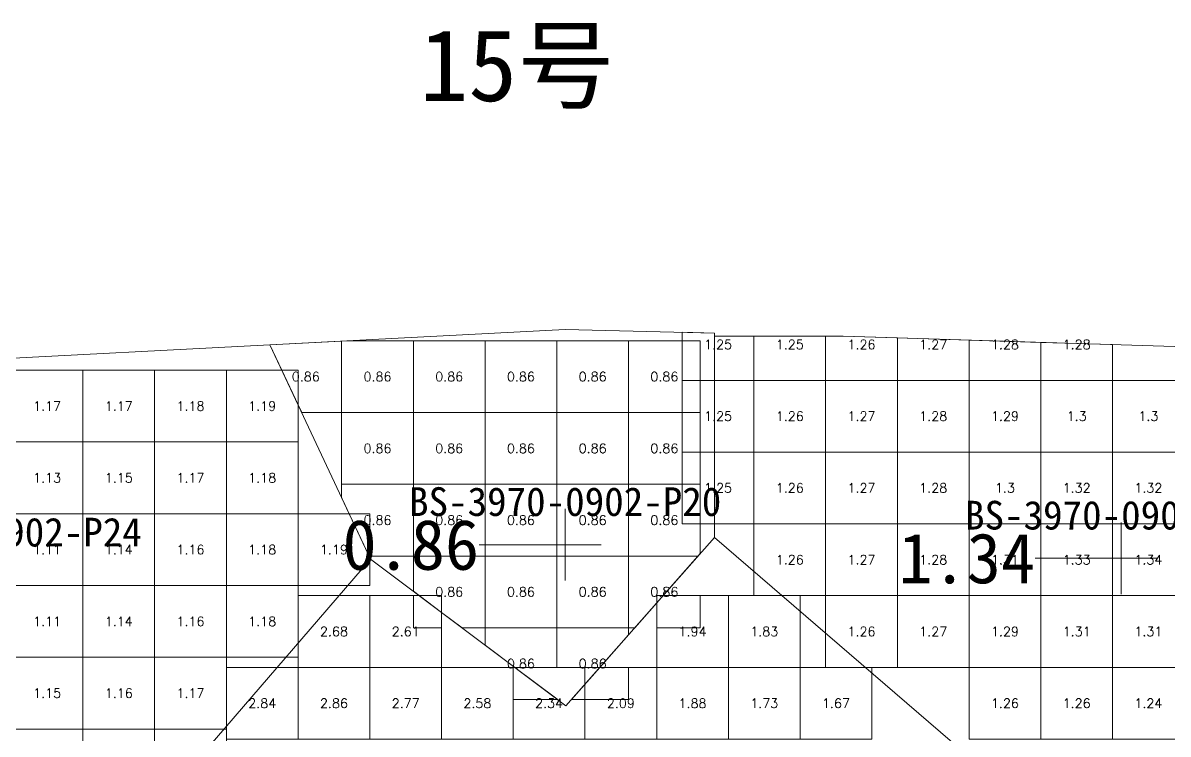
# Model space of a CAD drawing. Header units: inches. Extents: x 469880 to 469993, y 4349688 to 4349759.
# Drawn here: x 469921.7 to 469937.67, y 4349710.44 to 4349720.35 of the extents above; entities that cross this region are included whole.
import ezdxf
from ezdxf.enums import TextEntityAlignment as Align

# ---------------------------------------------------------------- set-up
doc = ezdxf.new("R2010")
doc.units = ezdxf.units.IN
doc.header["$MEASUREMENT"] = 0
for name, color, linetype, lineweight in [('孔口文字', 7, 'Continuous', 0), ('点', 7, 'Continuous', 0), ('爆区方格网', 7, 'Continuous', 0), ('线条', 7, 'Continuous', 0), ('钻孔', 7, 'Continuous', 0)]:
    doc.layers.add(name, color=color, linetype=linetype, lineweight=lineweight)
doc.styles.add('3dmine_textStyle_1', font='txt.shx', dxfattribs={"height": 1, "bigfont": 'gbcbig.shx'})
doc.styles.add('3dmine_textStyle_2', font='宋体.ttf', dxfattribs={"height": 1})
doc.styles.add('3dmine_textStyle_3', font='simsunb.ttf', dxfattribs={"height": 1})

msp = doc.modelspace()

# ---------------------------------------------------------------- hatches: boundary and pattern name
at = {"layer": '钻孔', "linetype": 'Continuous', "lineweight": 0, "true_color": 0x00ffff, "extrusion": (0, 1, 0)}
msp.add_hatch(color=4, dxfattribs=at).paths.add_polyline_path([(-469930.263, 3960.208), (-469929.263, 3960.208), (-469929.263, 3971.208), (-469930.263, 3971.208)], flags=0)
at = {"layer": '钻孔', "linetype": 'Continuous', "lineweight": 0, "true_color": 0x0000ff, "extrusion": (0, 1, 0)}
for points in [[(-469938.015, 3960.102), (-469937.015, 3960.102), (-469937.015, 3971.102), (-469938.015, 3971.102)], [(-469922.183, 3959.517), (-469921.183, 3959.517), (-469921.183, 3971.517), (-469922.183, 3971.517)]]:
    msp.add_hatch(color=5, dxfattribs=at).paths.add_polyline_path(points, flags=0)

# ---------------------------------------------------------------- linework, layer by layer
at = {"color": 4, "linetype": 'Continuous', "lineweight": 0, "true_color": 0x00ffff, "elevation": 3971.363}
msp.add_lwpolyline([(469931.346, 4349716.031), (469931.343, 4349713.184), (469929.274, 4349710.837), (469926.549, 4349712.881), (469925.145, 4349715.868), (469929.263, 4349716.082), (469931.346, 4349716.031)], dxfattribs=at)
at = {"color": 5, "linetype": 'Continuous', "lineweight": 0, "true_color": 0x0000ff}
for points in [[(469949.512, 4349715.803), (469943.724, 4349715.656), (469933.139, 4349715.987), (469931.346, 4349715.989), (469931.343, 4349713.184), (469936.711, 4349708.564), (469939.138, 4349704.071), (469936.371, 4349700.048), (469940.196, 4349696.923), (469943.125, 4349698.914), (469948.312, 4349700.172)], [(469921.027, 4349715.653), (469925.145, 4349715.868), (469926.549, 4349712.881), (469922.745, 4349708.471), (469926.231, 4349704.561), (469922.715, 4349702.65), (469918.259, 4349703.257)]]:
    msp.add_lwpolyline(points, dxfattribs=at)
at = {"color": 1, "linetype": 'Continuous', "lineweight": 0, "true_color": 0xff0000, "elevation": 3971.363}
msp.add_lwpolyline([(469929.274, 4349710.837), (469931.343, 4349713.184), (469936.711, 4349708.564), (469939.138, 4349704.071), (469936.371, 4349700.048), (469940.196, 4349696.923), (469928.487, 4349694.512), (469925.487, 4349697.512), (469922.063, 4349698.744), (469918.261, 4349698.003), (469914.894, 4349700.922), (469918.259, 4349703.257), (469922.715, 4349702.65), (469926.231, 4349704.561), (469922.745, 4349708.471), (469926.549, 4349712.881), (469929.274, 4349710.837)], dxfattribs=at)
at = {"layer": '点', "color": 138, "linetype": 'Continuous', "lineweight": 0, "true_color": 0x004c4c}
for points, elevation in [([(469929.263, 4349712.582), (469929.263, 4349713.582)], 3971.208), ([(469937.015, 4349712.393), (469937.015, 4349713.393)], 3971.102), ([(469929.763, 4349713.082), (469928.763, 4349713.082)], 3971.208), ([(469937.515, 4349712.893), (469936.515, 4349712.893)], 3971.102)]:
    msp.add_lwpolyline(points, dxfattribs=dict(at, elevation=elevation))
at = {"layer": '爆区方格网', "color": 4, "linetype": 'Continuous', "lineweight": 0, "true_color": 0x00ffff, "elevation": 3971.208}
for points in [[(469926.146, 4349714.924), (469925.589, 4349714.924), (469925.539, 4349715.029), (469925.539, 4349715.029), (469925.312, 4349715.513), (469925.539, 4349715.029), (469925.539, 4349715.513), (469925.312, 4349715.513), (469925.146, 4349715.865), (469925.146, 4349715.868), (469926.146, 4349715.92), (469926.146, 4349714.924)], [(469927.146, 4349714.924), (469926.146, 4349714.924), (469926.146, 4349715.92), (469926.225, 4349715.924), (469927.146, 4349715.924), (469927.146, 4349714.924)], [(469928.146, 4349714.924), (469927.146, 4349714.924), (469927.146, 4349715.924), (469928.146, 4349715.924), (469928.146, 4349714.924)], [(469929.146, 4349714.924), (469928.146, 4349714.924), (469928.146, 4349715.924), (469929.146, 4349715.924), (469929.146, 4349714.924)], [(469930.146, 4349714.924), (469929.146, 4349714.924), (469929.146, 4349715.924), (469930.146, 4349715.924), (469930.146, 4349714.924)], [(469931.146, 4349714.924), (469930.146, 4349714.924), (469930.146, 4349715.924), (469931.146, 4349715.924), (469931.146, 4349714.924)], [(469927.146, 4349713.924), (469926.146, 4349713.924), (469926.146, 4349714.924), (469927.146, 4349714.924), (469927.146, 4349713.924)], [(469928.146, 4349713.924), (469927.146, 4349713.924), (469927.146, 4349714.924), (469928.146, 4349714.924), (469928.146, 4349713.924)], [(469929.146, 4349713.924), (469928.146, 4349713.924), (469928.146, 4349714.924), (469929.146, 4349714.924), (469929.146, 4349713.924)], [(469930.146, 4349713.924), (469929.146, 4349713.924), (469929.146, 4349714.924), (469930.146, 4349714.924), (469930.146, 4349713.924)], [(469931.146, 4349713.924), (469930.146, 4349713.924), (469930.146, 4349714.924), (469931.146, 4349714.924), (469931.146, 4349713.924)], [(469927.146, 4349712.924), (469926.539, 4349712.924), (469926.539, 4349713.513), (469926.252, 4349713.513), (469926.146, 4349713.739), (469926.146, 4349713.924), (469927.146, 4349713.924), (469927.146, 4349712.924)], [(469928.146, 4349712.924), (469927.146, 4349712.924), (469927.146, 4349713.924), (469928.146, 4349713.924), (469928.146, 4349712.924)], [(469929.146, 4349712.924), (469928.146, 4349712.924), (469928.146, 4349713.924), (469929.146, 4349713.924), (469929.146, 4349712.924)], [(469930.146, 4349712.924), (469929.146, 4349712.924), (469929.146, 4349713.924), (469930.146, 4349713.924), (469930.146, 4349712.924)], [(469931.146, 4349712.959), (469931.114, 4349712.924), (469930.146, 4349712.924), (469930.146, 4349713.924), (469931.146, 4349713.924), (469931.146, 4349712.959)], [(469928.146, 4349711.924), (469927.825, 4349711.924), (469927.539, 4349712.139), (469927.539, 4349711.924), (469927.146, 4349711.924), (469927.146, 4349712.372), (469927.228, 4349712.372), (469927.539, 4349712.139), (469927.539, 4349712.372), (469927.228, 4349712.372), (469927.146, 4349712.434), (469927.146, 4349712.924), (469928.146, 4349712.924), (469928.146, 4349711.924)], [(469929.146, 4349711.924), (469928.146, 4349711.924), (469928.146, 4349712.924), (469929.146, 4349712.924), (469929.146, 4349711.924)], [(469930.146, 4349711.924), (469929.146, 4349711.924), (469929.146, 4349712.924), (469930.146, 4349712.924), (469930.146, 4349711.924)], [(469930.628, 4349712.372), (469931.146, 4349712.372), (469931.146, 4349711.924), (469930.539, 4349711.924), (469930.539, 4349712.271), (469930.233, 4349711.924), (469930.146, 4349711.924), (469930.146, 4349712.924), (469931.114, 4349712.924), (469930.628, 4349712.372)], [(469930.628, 4349712.372), (469930.539, 4349712.372), (469930.539, 4349712.271), (469930.628, 4349712.372)], [(469929.146, 4349711.372), (469928.561, 4349711.372), (469928.146, 4349711.683), (469928.146, 4349711.924), (469929.146, 4349711.924), (469929.146, 4349711.372)], [(469930.146, 4349711.825), (469929.746, 4349711.372), (469930.146, 4349711.372), (469930.146, 4349710.924), (469929.351, 4349710.924), (469929.746, 4349711.372), (469929.146, 4349711.372), (469929.146, 4349711.924), (469930.146, 4349711.924), (469930.146, 4349711.825)], [(469929.146, 4349710.933), (469929.146, 4349710.924), (469928.539, 4349710.924), (469928.539, 4349711.372), (469928.561, 4349711.372), (469929.146, 4349710.933)], [(469929.158, 4349710.924), (469929.146, 4349710.924), (469929.146, 4349710.933), (469929.158, 4349710.924)]]:
    msp.add_lwpolyline(points, dxfattribs=at)
at = {"layer": '爆区方格网', "color": 5, "linetype": 'Continuous', "lineweight": 0, "true_color": 0x0000ff}
for points, elevation in [([(469931.346, 4349716.031), (469931.346, 4349715.989), (469931.346, 4349715.989), (469931.345, 4349715.372), (469930.895, 4349715.372), (469930.895, 4349716.042), (469931.346, 4349716.031)], 3971.284), ([(469931.895, 4349715.988), (469931.895, 4349715.372), (469931.345, 4349715.372), (469931.346, 4349715.989), (469931.895, 4349715.988)], 3971.284), ([(469932.895, 4349715.988), (469932.895, 4349715.372), (469931.895, 4349715.372), (469931.895, 4349715.988), (469932.895, 4349715.988)], 3971.284), ([(469933.139, 4349715.987), (469933.895, 4349715.964), (469933.895, 4349715.372), (469932.895, 4349715.372), (469932.895, 4349715.988), (469933.139, 4349715.987)], 3971.284), ([(469934.895, 4349715.932), (469934.895, 4349715.372), (469933.895, 4349715.372), (469933.895, 4349715.964), (469934.895, 4349715.932)], 3971.284), ([(469935.895, 4349715.901), (469935.895, 4349715.372), (469934.895, 4349715.372), (469934.895, 4349715.932), (469935.895, 4349715.901)], 3971.284), ([(469936.895, 4349715.87), (469936.895, 4349715.372), (469935.895, 4349715.372), (469935.895, 4349715.901), (469936.895, 4349715.87)], 3971.284), ([(469922.539, 4349714.513), (469921.539, 4349714.513), (469921.539, 4349715.513), (469922.539, 4349715.513), (469922.539, 4349714.513)], 3971.535), ([(469923.539, 4349714.513), (469922.539, 4349714.513), (469922.539, 4349715.513), (469923.539, 4349715.513), (469923.539, 4349714.513)], 3971.535), ([(469924.539, 4349714.513), (469923.539, 4349714.513), (469923.539, 4349715.513), (469924.539, 4349715.513), (469924.539, 4349714.513)], 3971.535), ([(469925.539, 4349715.029), (469925.539, 4349714.513), (469924.539, 4349714.513), (469924.539, 4349715.513), (469925.312, 4349715.513), (469925.539, 4349715.029)], 3971.535), ([(469925.539, 4349715.029), (469925.312, 4349715.513), (469925.539, 4349715.513), (469925.539, 4349715.029)], 3971.535), ([(469931.344, 4349714.372), (469930.895, 4349714.372), (469930.895, 4349715.372), (469931.345, 4349715.372), (469931.344, 4349714.372)], 3971.284), ([(469931.895, 4349714.372), (469931.344, 4349714.372), (469931.345, 4349715.372), (469931.895, 4349715.372), (469931.895, 4349714.372)], 3971.284), ([(469932.895, 4349714.372), (469931.895, 4349714.372), (469931.895, 4349715.372), (469932.895, 4349715.372), (469932.895, 4349714.372)], 3971.284), ([(469933.895, 4349714.372), (469932.895, 4349714.372), (469932.895, 4349715.372), (469933.895, 4349715.372), (469933.895, 4349714.372)], 3971.284), ([(469934.895, 4349714.372), (469933.895, 4349714.372), (469933.895, 4349715.372), (469934.895, 4349715.372), (469934.895, 4349714.372)], 3971.284), ([(469935.895, 4349714.372), (469934.895, 4349714.372), (469934.895, 4349715.372), (469935.895, 4349715.372), (469935.895, 4349714.372)], 3971.284), ([(469936.895, 4349714.372), (469935.895, 4349714.372), (469935.895, 4349715.372), (469936.895, 4349715.372), (469936.895, 4349714.372)], 3971.284), ([(469937.895, 4349714.372), (469936.895, 4349714.372), (469936.895, 4349715.372), (469937.895, 4349715.372), (469937.895, 4349714.372)], 3971.284), ([(469922.539, 4349713.513), (469921.539, 4349713.513), (469921.539, 4349714.513), (469922.539, 4349714.513), (469922.539, 4349713.513)], 3971.535), ([(469923.539, 4349713.513), (469922.539, 4349713.513), (469922.539, 4349714.513), (469923.539, 4349714.513), (469923.539, 4349713.513)], 3971.535), ([(469924.539, 4349713.513), (469923.539, 4349713.513), (469923.539, 4349714.513), (469924.539, 4349714.513), (469924.539, 4349713.513)], 3971.535), ([(469925.539, 4349713.513), (469924.539, 4349713.513), (469924.539, 4349714.513), (469925.539, 4349714.513), (469925.539, 4349713.513)], 3971.535), ([(469931.344, 4349713.372), (469930.895, 4349713.372), (469930.895, 4349714.372), (469931.344, 4349714.372), (469931.344, 4349713.372)], 3971.284), ([(469931.895, 4349713.372), (469931.344, 4349713.372), (469931.344, 4349714.372), (469931.895, 4349714.372), (469931.895, 4349713.372)], 3971.284), ([(469932.895, 4349713.372), (469931.895, 4349713.372), (469931.895, 4349714.372), (469932.895, 4349714.372), (469932.895, 4349713.372)], 3971.284), ([(469933.895, 4349713.372), (469932.895, 4349713.372), (469932.895, 4349714.372), (469933.895, 4349714.372), (469933.895, 4349713.372)], 3971.284), ([(469934.895, 4349713.372), (469933.895, 4349713.372), (469933.895, 4349714.372), (469934.895, 4349714.372), (469934.895, 4349713.372)], 3971.284), ([(469935.895, 4349713.372), (469934.895, 4349713.372), (469934.895, 4349714.372), (469935.895, 4349714.372), (469935.895, 4349713.372)], 3971.284), ([(469936.895, 4349713.372), (469935.895, 4349713.372), (469935.895, 4349714.372), (469936.895, 4349714.372), (469936.895, 4349713.372)], 3971.284), ([(469937.895, 4349713.372), (469936.895, 4349713.372), (469936.895, 4349714.372), (469937.895, 4349714.372), (469937.895, 4349713.372)], 3971.284), ([(469922.539, 4349712.513), (469921.539, 4349712.513), (469921.539, 4349713.513), (469922.539, 4349713.513), (469922.539, 4349712.513)], 3971.535), ([(469923.539, 4349712.513), (469922.539, 4349712.513), (469922.539, 4349713.513), (469923.539, 4349713.513), (469923.539, 4349712.513)], 3971.535), ([(469924.539, 4349712.513), (469923.539, 4349712.513), (469923.539, 4349713.513), (469924.539, 4349713.513), (469924.539, 4349712.513)], 3971.535), ([(469925.539, 4349712.513), (469924.539, 4349712.513), (469924.539, 4349713.513), (469925.539, 4349713.513), (469925.539, 4349712.513)], 3971.535), ([(469926.539, 4349712.903), (469926.539, 4349712.513), (469925.539, 4349712.513), (469925.539, 4349713.513), (469926.252, 4349713.513), (469926.539, 4349712.903)], 3971.535), ([(469926.539, 4349712.903), (469926.252, 4349713.513), (469926.539, 4349713.513), (469926.539, 4349712.903)], 3971.535), ([(469932.895, 4349712.372), (469931.895, 4349712.372), (469931.895, 4349713.372), (469932.895, 4349713.372), (469932.895, 4349712.372)], 3971.284), ([(469933.895, 4349712.372), (469932.895, 4349712.372), (469932.895, 4349713.372), (469933.895, 4349713.372), (469933.895, 4349712.372)], 3971.284), ([(469934.895, 4349712.372), (469933.895, 4349712.372), (469933.895, 4349713.372), (469934.895, 4349713.372), (469934.895, 4349712.372)], 3971.284), ([(469935.895, 4349712.372), (469934.895, 4349712.372), (469934.895, 4349713.372), (469935.895, 4349713.372), (469935.895, 4349712.372)], 3971.284), ([(469936.895, 4349712.372), (469935.895, 4349712.372), (469935.895, 4349713.372), (469936.895, 4349713.372), (469936.895, 4349712.372)], 3971.284), ([(469937.895, 4349712.372), (469936.895, 4349712.372), (469936.895, 4349713.372), (469937.895, 4349713.372), (469937.895, 4349712.372)], 3971.284), ([(469922.539, 4349711.513), (469921.539, 4349711.513), (469921.539, 4349712.513), (469922.539, 4349712.513), (469922.539, 4349711.513)], 3971.535), ([(469923.539, 4349711.513), (469922.539, 4349711.513), (469922.539, 4349712.513), (469923.539, 4349712.513), (469923.539, 4349711.513)], 3971.535), ([(469924.539, 4349711.513), (469923.539, 4349711.513), (469923.539, 4349712.513), (469924.539, 4349712.513), (469924.539, 4349711.513)], 3971.535), ([(469925.539, 4349711.513), (469924.539, 4349711.513), (469924.539, 4349712.513), (469925.539, 4349712.513), (469925.539, 4349711.513)], 3971.535), ([(469933.895, 4349711.372), (469932.895, 4349711.372), (469932.895, 4349712.372), (469933.895, 4349712.372), (469933.895, 4349711.372)], 3971.284), ([(469934.895, 4349711.372), (469933.895, 4349711.372), (469933.895, 4349712.372), (469934.895, 4349712.372), (469934.895, 4349711.372)], 3971.284), ([(469935.895, 4349711.372), (469934.895, 4349711.372), (469934.895, 4349712.372), (469935.895, 4349712.372), (469935.895, 4349711.372)], 3971.284), ([(469936.895, 4349711.372), (469935.895, 4349711.372), (469935.895, 4349712.372), (469936.895, 4349712.372), (469936.895, 4349711.372)], 3971.284), ([(469937.895, 4349711.372), (469936.895, 4349711.372), (469936.895, 4349712.372), (469937.895, 4349712.372), (469937.895, 4349711.372)], 3971.284), ([(469922.539, 4349710.513), (469921.539, 4349710.513), (469921.539, 4349711.513), (469922.539, 4349711.513), (469922.539, 4349710.513)], 3971.535), ([(469923.539, 4349710.513), (469922.539, 4349710.513), (469922.539, 4349711.513), (469923.539, 4349711.513), (469923.539, 4349710.513)], 3971.535), ([(469924.539, 4349710.513), (469923.539, 4349710.513), (469923.539, 4349711.513), (469924.539, 4349711.513), (469924.539, 4349710.513)], 3971.535), ([(469935.895, 4349710.372), (469934.895, 4349710.372), (469934.895, 4349711.372), (469935.895, 4349711.372), (469935.895, 4349710.372)], 3971.284), ([(469936.895, 4349710.372), (469935.895, 4349710.372), (469935.895, 4349711.372), (469936.895, 4349711.372), (469936.895, 4349710.372)], 3971.284), ([(469937.895, 4349710.372), (469936.895, 4349710.372), (469936.895, 4349711.372), (469937.895, 4349711.372), (469937.895, 4349710.372)], 3971.284), ([(469922.539, 4349709.513), (469921.539, 4349709.513), (469921.539, 4349710.513), (469922.539, 4349710.513), (469922.539, 4349709.513)], 3971.535), ([(469923.539, 4349709.513), (469922.539, 4349709.513), (469922.539, 4349710.513), (469923.539, 4349710.513), (469923.539, 4349709.513)], 3971.535), ([(469924.539, 4349709.513), (469923.539, 4349709.513), (469923.539, 4349710.513), (469924.539, 4349710.513), (469924.539, 4349709.513)], 3971.535)]:
    msp.add_lwpolyline(points, dxfattribs=dict(at, elevation=elevation))
at = {"layer": '爆区方格网', "color": 1, "linetype": 'Continuous', "lineweight": 0, "true_color": 0xff0000, "elevation": 3971.341}
for points in [[(469926.539, 4349711.372), (469925.539, 4349711.372), (469925.539, 4349711.513), (469925.539, 4349712.372), (469926.539, 4349712.372), (469926.539, 4349711.372)], [(469927.539, 4349711.372), (469926.539, 4349711.372), (469926.539, 4349712.372), (469927.539, 4349712.372), (469927.539, 4349711.372)], [(469931.539, 4349711.372), (469930.539, 4349711.372), (469930.539, 4349712.372), (469931.539, 4349712.372), (469931.539, 4349711.372)], [(469932.539, 4349711.372), (469931.539, 4349711.372), (469931.539, 4349712.372), (469932.539, 4349712.372), (469932.539, 4349711.372)], [(469925.539, 4349710.372), (469924.539, 4349710.372), (469924.539, 4349710.513), (469924.539, 4349711.372), (469925.539, 4349711.372), (469925.539, 4349710.372)], [(469926.539, 4349710.372), (469925.539, 4349710.372), (469925.539, 4349711.372), (469926.539, 4349711.372), (469926.539, 4349710.372)], [(469927.539, 4349710.372), (469926.539, 4349710.372), (469926.539, 4349711.372), (469927.539, 4349711.372), (469927.539, 4349710.372)], [(469928.539, 4349710.372), (469927.539, 4349710.372), (469927.539, 4349711.372), (469928.539, 4349711.372), (469928.539, 4349710.372)], [(469929.539, 4349710.372), (469928.539, 4349710.372), (469928.539, 4349711.372), (469929.539, 4349711.372), (469929.539, 4349710.372)], [(469930.539, 4349710.372), (469929.539, 4349710.372), (469929.539, 4349711.372), (469930.539, 4349711.372), (469930.539, 4349710.372)], [(469931.539, 4349710.372), (469930.539, 4349710.372), (469930.539, 4349711.372), (469931.539, 4349711.372), (469931.539, 4349710.372)], [(469932.539, 4349710.372), (469931.539, 4349710.372), (469931.539, 4349711.372), (469932.539, 4349711.372), (469932.539, 4349710.372)], [(469933.539, 4349710.372), (469932.539, 4349710.372), (469932.539, 4349711.372), (469933.539, 4349711.372), (469933.539, 4349710.372)]]:
    msp.add_lwpolyline(points, dxfattribs=at)
at = {"layer": '线条', "color": 138, "linetype": 'Continuous', "lineweight": 0, "true_color": 0x004c4c}
for points, elevation in [([(469929.263, 4349713.082), (469929.263, 4349713.082), (469929.263, 4349713.082)], 3971.208), ([(469937.015, 4349712.893), (469937.015, 4349712.893), (469937.015, 4349712.893)], 3971.102)]:
    msp.add_lwpolyline(points, dxfattribs=dict(at, elevation=elevation))
at = {"layer": '钻孔', "color": 4, "linetype": 'Continuous', "lineweight": 0, "true_color": 0x00ffff}
for elevation in [3971.208, 3960.208]:
    msp.add_lwpolyline([(469929.263, 4349713.082), (469928.063, 4349713.082)], dxfattribs=dict(at, elevation=elevation))
at = {"layer": '钻孔', "color": 5, "linetype": 'Continuous', "lineweight": 0, "true_color": 0x0000ff}
for elevation in [3971.102, 3960.102]:
    msp.add_lwpolyline([(469937.015, 4349712.893), (469935.815, 4349712.893)], dxfattribs=dict(at, elevation=elevation))

# ---------------------------------------------------------------- texts
at = {"color": 7, "linetype": 'Continuous', "lineweight": 0, "style": '3dmine_textStyle_2'}
msp.add_text('15号', height=1, dxfattribs=at).set_placement((469927.232, 4349719.263, 1985.963))
at = {"color": 5, "linetype": 'Continuous', "lineweight": 0, "true_color": 0x0000ff, "style": '3dmine_textStyle_1'}
for s, p in [('1.25', (469931.395, 4349715.872, 3971.284)), ('1.25', (469932.395, 4349715.872, 3971.284)), ('1.26', (469933.395, 4349715.872, 3971.284)), ('1.27', (469934.395, 4349715.872, 3971.284)), ('1.28', (469935.395, 4349715.872, 3971.284)), ('1.28', (469936.395, 4349715.872, 3971.284)), ('1.17', (469922.039, 4349715.013, 3971.535)), ('1.17', (469923.039, 4349715.013, 3971.535)), ('1.18', (469924.039, 4349715.013, 3971.535)), ('1.19', (469925.039, 4349715.013, 3971.535)), ('1.25', (469931.395, 4349714.872, 3971.284)), ('1.26', (469932.395, 4349714.872, 3971.284)), ('1.27', (469933.395, 4349714.872, 3971.284)), ('1.28', (469934.395, 4349714.872, 3971.284)), ('1.29', (469935.395, 4349714.872, 3971.284)), ('1.3', (469936.395, 4349714.872, 3971.284)), ('1.3', (469937.395, 4349714.872, 3971.284)), ('1.13', (469922.039, 4349714.013, 3971.535)), ('1.15', (469923.039, 4349714.013, 3971.535)), ('1.17', (469924.039, 4349714.013, 3971.535)), ('1.18', (469925.039, 4349714.013, 3971.535)), ('1.25', (469931.395, 4349713.872, 3971.284)), ('1.26', (469932.395, 4349713.872, 3971.284)), ('1.27', (469933.395, 4349713.872, 3971.284)), ('1.28', (469934.395, 4349713.872, 3971.284)), ('1.3', (469935.395, 4349713.872, 3971.284)), ('1.32', (469936.395, 4349713.872, 3971.284)), ('1.32', (469937.395, 4349713.872, 3971.284)), ('1.11', (469922.039, 4349713.013, 3971.535)), ('1.14', (469923.039, 4349713.013, 3971.535)), ('1.16', (469924.039, 4349713.013, 3971.535)), ('1.18', (469925.039, 4349713.013, 3971.535)), ('1.19', (469926.039, 4349713.013, 3971.535)), ('1.26', (469932.395, 4349712.872, 3971.284)), ('1.27', (469933.395, 4349712.872, 3971.284)), ('1.28', (469934.395, 4349712.872, 3971.284)), ('1.31', (469935.395, 4349712.872, 3971.284)), ('1.33', (469936.395, 4349712.872, 3971.284)), ('1.34', (469937.395, 4349712.872, 3971.284)), ('1.11', (469922.039, 4349712.013, 3971.535)), ('1.14', (469923.039, 4349712.013, 3971.535)), ('1.16', (469924.039, 4349712.013, 3971.535)), ('1.18', (469925.039, 4349712.013, 3971.535)), ('1.26', (469933.395, 4349711.872, 3971.284)), ('1.27', (469934.395, 4349711.872, 3971.284)), ('1.29', (469935.395, 4349711.872, 3971.284)), ('1.31', (469936.395, 4349711.872, 3971.284)), ('1.31', (469937.395, 4349711.872, 3971.284)), ('1.15', (469922.039, 4349711.013, 3971.535)), ('1.16', (469923.039, 4349711.013, 3971.535)), ('1.17', (469924.039, 4349711.013, 3971.535)), ('1.26', (469935.395, 4349710.872, 3971.284)), ('1.26', (469936.395, 4349710.872, 3971.284)), ('1.24', (469937.395, 4349710.872, 3971.284))]:
    msp.add_text(s, height=0.13, dxfattribs=at).set_placement(p, align=Align.MIDDLE_CENTER)
at = {"color": 4, "linetype": 'Continuous', "lineweight": 0, "true_color": 0x00ffff, "style": '3dmine_textStyle_1'}
for p in [(469925.646, 4349715.424, 3971.208), (469926.646, 4349715.424, 3971.208), (469927.646, 4349715.424, 3971.208), (469928.646, 4349715.424, 3971.208), (469929.646, 4349715.424, 3971.208), (469930.646, 4349715.424, 3971.208), (469926.646, 4349714.424, 3971.208), (469927.646, 4349714.424, 3971.208), (469928.646, 4349714.424, 3971.208), (469929.646, 4349714.424, 3971.208), (469930.646, 4349714.424, 3971.208), (469926.646, 4349713.424, 3971.208), (469927.646, 4349713.424, 3971.208), (469928.646, 4349713.424, 3971.208), (469929.646, 4349713.424, 3971.208), (469930.646, 4349713.424, 3971.208), (469927.646, 4349712.424, 3971.208), (469928.646, 4349712.424, 3971.208), (469929.646, 4349712.424, 3971.208), (469930.646, 4349712.424, 3971.208), (469928.646, 4349711.424, 3971.208), (469929.646, 4349711.424, 3971.208)]:
    msp.add_text('0.86', height=0.13, dxfattribs=at).set_placement(p, align=Align.MIDDLE_CENTER)
at = {"color": 1, "linetype": 'Continuous', "lineweight": 0, "true_color": 0xff0000, "style": '3dmine_textStyle_1'}
for s, p in [('2.68', (469926.039, 4349711.872, 3971.341)), ('2.61', (469927.039, 4349711.872, 3971.341)), ('1.94', (469931.039, 4349711.872, 3971.341)), ('1.83', (469932.039, 4349711.872, 3971.341)), ('2.84', (469925.039, 4349710.872, 3971.341)), ('2.86', (469926.039, 4349710.872, 3971.341)), ('2.77', (469927.039, 4349710.872, 3971.341)), ('2.58', (469928.039, 4349710.872, 3971.341)), ('2.34', (469929.039, 4349710.872, 3971.341)), ('2.09', (469930.039, 4349710.872, 3971.341)), ('1.88', (469931.039, 4349710.872, 3971.341)), ('1.73', (469932.039, 4349710.872, 3971.341)), ('1.67', (469933.039, 4349710.872, 3971.341))]:
    msp.add_text(s, height=0.13, dxfattribs=at).set_placement(p, align=Align.MIDDLE_CENTER)
at = {"layer": '孔口文字', "color": 138, "linetype": 'Continuous', "lineweight": 0, "true_color": 0x004c4c, "style": '3dmine_textStyle_3'}
for s, p in [('BS-3970-0902-P20', (469929.263, 4349713.482, 3971.208)), ('BS-3970-0902-P19', (469937.015, 4349713.293, 3971.102)), ('BS-3970-0902-P24', (469921.183, 4349713.057, 3971.517))]:
    msp.add_text(s, height=0.4, dxfattribs=at).set_placement(p, align=Align.CENTER)
at = {"layer": '钻孔', "color": 4, "linetype": 'Continuous', "lineweight": 0, "true_color": 0x00ffff, "style": '3dmine_textStyle_3'}
msp.add_text('0.86', height=0.7, dxfattribs=at).set_placement((469928.063, 4349713.082, 3971.208), align=Align.MIDDLE_RIGHT)
at = {"layer": '钻孔', "color": 5, "linetype": 'Continuous', "lineweight": 0, "true_color": 0x0000ff, "style": '3dmine_textStyle_3'}
msp.add_text('1.34', height=0.7, dxfattribs=at).set_placement((469935.815, 4349712.893, 3971.102), align=Align.MIDDLE_RIGHT)

doc.saveas('drawing.dxf')
